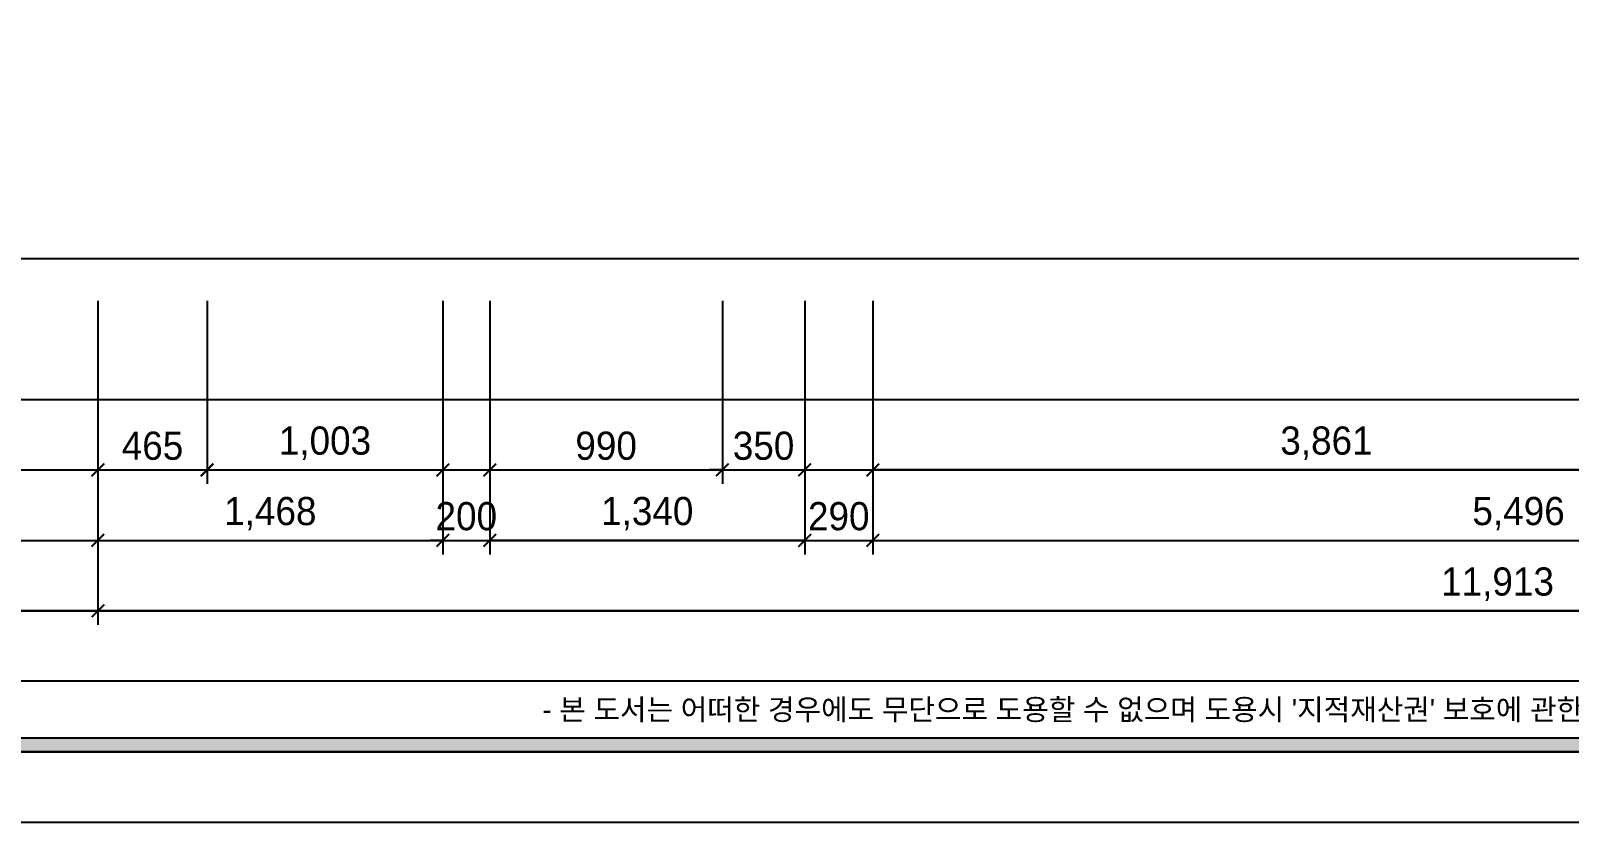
# Model space of a CAD drawing. Header units: millimetres. Extents: x 744 to 27144, y 914 to 19934.
# Drawn here: x 6442 to 12989, y 1514 to 4883 of the extents above; entities that cross this region are included whole.
import ezdxf
from ezdxf.enums import TextEntityAlignment as Align

# ---------------------------------------------------------------- set-up
doc = ezdxf.new("R2010")
doc.units = ezdxf.units.MM
doc.header["$LTSCALE"] = 10
for name, color, linetype in [('FORM(YOURNAME)-1', 1, 'Continuous'), ('FORM(YOURNAME)-11', 1, 'Continuous'), ('치수선', 5, 'Continuous')]:
    doc.layers.add(name, color=color, linetype=linetype)
doc.styles.add('YOURNAME', font='Dotum.ttf')
doc.dimstyles.new('YOURNAME-60', dxfattribs={"dimscale": 60, "dimtxt": 2, "dimasz": 0.9, "dimexe": 1, "dimexo": 3, "dimgap": 0.7, "dimtad": 1, "dimdec": 0, "dimzin": 0, "dimdsep": 46, "dimlunit": 6, "dimtxsty": 'YOURNAME', "dimblk": 'ARCHTICK', "dimcen": 0, "dimclrd": 1, "dimclre": 1, "dimclrt": 7, "dimadec": 0, "dimazin": 0, "dimtfac": 1, "dimtdec": 0, "dimtix": 1, "dimtmove": 2, "dimatfit": 3, "dimldrblk": 'ARCHTICK', "dimfxl": 1, "dimtolj": 1, "dimtzin": 0, "dimarcsym": 0})

# ---------------------------------------------------------------- blocks, each defined once
blk = doc.blocks.new('FORM-ELEVATION')
at = {"layer": 'FORM(YOURNAME)-11'}
h = blk.add_hatch(color=256, dxfattribs=at)
h.dxf.hatch_style = 1
h.paths.add_polyline_path([(-10309, 35708), (71691, 35708), (71691, 35508), (-10309, 35508)])
h.paths.add_polyline_path([(-10309, -21492), (71691, -21492), (71691, -21692), (-10309, -21692)])
at = {"layer": 'Defpoints', "color": 158}
blk.add_line((62481, -20692), (-10309, -20692), dxfattribs=at)
for points in [[(-10309, -21692), (71691, -21692), (71691, 35708), (-10309, 35708)], [(-8309, 33708), (61071, 33708), (61071, -19692), (-8309, -19692)]]:
    blk.add_lwpolyline(points, close=True, dxfattribs=at)
at = {"layer": 'FORM(YOURNAME)-11', "color": 250}
blk.add_lwpolyline([(-11309, -22692), (72691, -22692), (72691, 36708), (-11309, 36708)], close=True, dxfattribs=at)
at = {"layer": 'FORM(YOURNAME)-11'}
blk.add_lwpolyline([(-10309, -21492), (71691, -21492), (71691, -21692), (-10309, -21692)], close=True, dxfattribs=at)
at = {"layer": 'FORM(YOURNAME)-11', "color": 1, "style": 'YOURNAME'}
blk.add_text("- 본 도서는 어떠한 경우에도 무단으로 도용할 수 없으며 도용시 '지적재산권' 보호에 관한 법률에 의거, 법적 분쟁이 발생합니다.  또한 본 도서에 관한 모든 저작권은 당사에 있습니다. -", height=300, dxfattribs=at).set_placement((28146, -21092), align=Align.MIDDLE_CENTER)
at = {"layer": 'FORM(YOURNAME)-11', "color": 3, "style": 'YOURNAME'}
for tag, height, p in [('1', 451, (71041, -1219)), ('2', 451, (71041, -1863)), ('3', 451, (71041, -3150)), ('4', 451, (71041, -5081)), ('5', 515, (71041, -7398)), ('6', 515, (71041, -9650)), ('7', 515, (71041, -11903)), ('8', 515, (71041, -14155)), ('9', 515, (71041, -16408)), ('10', 515, (66791, -18596)), ('11', 515, (71041, -18660)), ('12', 515, (66791, -20848)), ('13', 515, (71041, -20848))]:
    blk.add_attdef(tag, text='', height=height, dxfattribs=at).set_placement(p, align=Align.MIDDLE_RIGHT)
blk = doc.blocks.new('_ArchTick')
at = {"color": 0, "linetype": 'ByBlock', "const_width": 0.15}
blk.add_lwpolyline([(-0.5, -0.5), (0.5, 0.5)], dxfattribs=at)
blk = doc.blocks.new('*D28')
at = {"layer": 'Defpoints', "color": 0, "transparency": 16777216}
for p in [(6727.4, 3914.1), (18640.4, 3914.1), (18640.4, 2414.1)]:
    blk.add_point(p, dxfattribs=at)
at = {"layer": '치수선', "color": 1, "lineweight": -2, "transparency": 16777216}
for p, q in [((6727.4, 3734.1), (6727.4, 2354.1)), ((18640.4, 3734.1), (18640.4, 2354.1)), ((6727.4, 2414.1), (18640.4, 2414.1))]:
    blk.add_line(p, q, dxfattribs=at)
at = {"layer": '치수선', "color": 1, "lineweight": -2, "transparency": 16777216, "xscale": 54, "yscale": 54, "zscale": 54, "rotation": 180}
blk.add_blockref('_ArchTick', (6727.4, 2414.1), dxfattribs=at)
at = {"layer": '치수선', "color": 1, "lineweight": -2, "transparency": 16777216, "xscale": 54, "yscale": 54, "zscale": 54}
blk.add_blockref('_ArchTick', (18640.4, 2414.1), dxfattribs=at)
at = {"layer": '치수선', "color": 7, "transparency": 16777216, "insert": (12683.9, 2527.7), "char_height": 120, "attachment_point": 5, "style": 'YOURNAME'}
blk.add_mtext('\\A1;11,913', dxfattribs=at)
blk = doc.blocks.new('*D33')
at = {"layer": 'Defpoints', "color": 0, "transparency": 16777216}
for p in [(10025.4, 3914.1), (15521.4, 3914.1), (15521.4, 2714.1)]:
    blk.add_point(p, dxfattribs=at)
at = {"layer": '치수선', "color": 1, "lineweight": -2, "transparency": 16777216}
for p, q in [((10025.4, 3734.1), (10025.4, 2654.1)), ((15521.4, 3734.1), (15521.4, 2654.1)), ((10025.4, 2714.1), (15521.4, 2714.1))]:
    blk.add_line(p, q, dxfattribs=at)
at = {"layer": '치수선', "color": 1, "lineweight": -2, "transparency": 16777216, "xscale": 54, "yscale": 54, "zscale": 54, "rotation": 180}
blk.add_blockref('_ArchTick', (10025.4, 2714.1), dxfattribs=at)
at = {"layer": '치수선', "color": 1, "lineweight": -2, "transparency": 16777216, "xscale": 54, "yscale": 54, "zscale": 54}
blk.add_blockref('_ArchTick', (15521.4, 2714.1), dxfattribs=at)
at = {"layer": '치수선', "color": 7, "transparency": 16777216, "insert": (12773.4, 2827.7), "char_height": 120, "attachment_point": 5, "style": 'YOURNAME'}
blk.add_mtext('\\A1;5,496', dxfattribs=at)
blk = doc.blocks.new('*D37')
at = {"layer": 'Defpoints', "color": 0, "transparency": 16777216}
for p in [(10025.4, 3914.1), (13886.4, 3914.1), (10025.4, 3014.1)]:
    blk.add_point(p, dxfattribs=at)
at = {"layer": '치수선', "color": 1, "lineweight": -2, "transparency": 16777216}
for p, q in [((10025.4, 3734.1), (10025.4, 2954.1)), ((13886.4, 3734.1), (13886.4, 2954.1)), ((13886.4, 3014.1), (10025.4, 3014.1))]:
    blk.add_line(p, q, dxfattribs=at)
at = {"layer": '치수선', "color": 1, "lineweight": -2, "transparency": 16777216, "xscale": 54, "yscale": 54, "zscale": 54, "rotation": 180}
blk.add_blockref('_ArchTick', (10025.4, 3014.1), dxfattribs=at)
at = {"layer": '치수선', "color": 1, "lineweight": -2, "transparency": 16777216, "xscale": 54, "yscale": 54, "zscale": 54}
blk.add_blockref('_ArchTick', (13886.4, 3014.1), dxfattribs=at)
at = {"layer": '치수선', "color": 7, "transparency": 16777216, "insert": (11955.9, 3127.7), "char_height": 120, "attachment_point": 5, "style": 'YOURNAME'}
blk.add_mtext('\\A1;3,861', dxfattribs=at)
blk = doc.blocks.new('*D38')
at = {"layer": 'Defpoints', "color": 0, "transparency": 16777216}
for p in [(8395.4, 3914.1), (9735.4, 3914.1), (8395.4, 2714.1)]:
    blk.add_point(p, dxfattribs=at)
at = {"layer": '치수선', "color": 1, "lineweight": -2, "transparency": 16777216}
for p, q in [((8395.4, 3734.1), (8395.4, 2654.1)), ((9735.4, 3734.1), (9735.4, 2654.1)), ((9735.4, 2714.1), (8395.4, 2714.1))]:
    blk.add_line(p, q, dxfattribs=at)
at = {"layer": '치수선', "color": 1, "lineweight": -2, "transparency": 16777216, "xscale": 54, "yscale": 54, "zscale": 54, "rotation": 180}
blk.add_blockref('_ArchTick', (8395.4, 2714.1), dxfattribs=at)
at = {"layer": '치수선', "color": 1, "lineweight": -2, "transparency": 16777216, "xscale": 54, "yscale": 54, "zscale": 54}
blk.add_blockref('_ArchTick', (9735.4, 2714.1), dxfattribs=at)
at = {"layer": '치수선', "color": 7, "transparency": 16777216, "insert": (9065.4, 2827.7), "char_height": 120, "attachment_point": 5, "style": 'YOURNAME'}
blk.add_mtext('\\A1;1,340', dxfattribs=at)
blk = doc.blocks.new('*D39')
at = {"layer": 'Defpoints', "color": 0, "transparency": 16777216}
for p in [(6727.4, 3914.1), (8195.4, 3914.1), (8195.4, 2714.1)]:
    blk.add_point(p, dxfattribs=at)
at = {"layer": '치수선', "color": 1, "lineweight": -2, "transparency": 16777216}
for p, q in [((6727.4, 3734.1), (6727.4, 2654.1)), ((8195.4, 3734.1), (8195.4, 2654.1)), ((6727.4, 2714.1), (8195.4, 2714.1))]:
    blk.add_line(p, q, dxfattribs=at)
at = {"layer": '치수선', "color": 1, "lineweight": -2, "transparency": 16777216, "xscale": 54, "yscale": 54, "zscale": 54, "rotation": 180}
blk.add_blockref('_ArchTick', (6727.4, 2714.1), dxfattribs=at)
at = {"layer": '치수선', "color": 1, "lineweight": -2, "transparency": 16777216, "xscale": 54, "yscale": 54, "zscale": 54}
blk.add_blockref('_ArchTick', (8195.4, 2714.1), dxfattribs=at)
at = {"layer": '치수선', "color": 7, "transparency": 16777216, "insert": (7461.4, 2827.7), "char_height": 120, "attachment_point": 5, "style": 'YOURNAME'}
blk.add_mtext('\\A1;1,468', dxfattribs=at)
blk = doc.blocks.new('*D40')
at = {"layer": 'Defpoints', "color": 0, "transparency": 16777216}
for p in [(7192.4, 3914.1), (8195.4, 3914.1), (8195.4, 3014.1)]:
    blk.add_point(p, dxfattribs=at)
at = {"layer": '치수선', "color": 1, "lineweight": -2, "transparency": 16777216}
for p, q in [((7192.4, 3734.1), (7192.4, 2954.1)), ((8195.4, 3734.1), (8195.4, 2954.1)), ((7192.4, 3014.1), (8195.4, 3014.1))]:
    blk.add_line(p, q, dxfattribs=at)
at = {"layer": '치수선', "color": 1, "lineweight": -2, "transparency": 16777216, "xscale": 54, "yscale": 54, "zscale": 54, "rotation": 180}
blk.add_blockref('_ArchTick', (7192.4, 3014.1), dxfattribs=at)
at = {"layer": '치수선', "color": 1, "lineweight": -2, "transparency": 16777216, "xscale": 54, "yscale": 54, "zscale": 54}
blk.add_blockref('_ArchTick', (8195.4, 3014.1), dxfattribs=at)
at = {"layer": '치수선', "color": 7, "transparency": 16777216, "insert": (7693.9, 3127.7), "char_height": 120, "attachment_point": 5, "style": 'YOURNAME'}
blk.add_mtext('\\A1;1,003', dxfattribs=at)
blk = doc.blocks.new('*D41')
at = {"layer": 'Defpoints', "color": 0, "transparency": 16777216}
for p in [(6727.4, 3914.1), (7192.4, 3914.1), (7192.4, 3014.1)]:
    blk.add_point(p, dxfattribs=at)
at = {"layer": '치수선', "color": 1, "lineweight": -2, "transparency": 16777216}
for p, q in [((6727.4, 3734.1), (6727.4, 2954.1)), ((7192.4, 3734.1), (7192.4, 2954.1)), ((6727.4, 3014.1), (7192.4, 3014.1))]:
    blk.add_line(p, q, dxfattribs=at)
at = {"layer": '치수선', "color": 1, "lineweight": -2, "transparency": 16777216, "xscale": 54, "yscale": 54, "zscale": 54, "rotation": 180}
blk.add_blockref('_ArchTick', (6727.4, 3014.1), dxfattribs=at)
at = {"layer": '치수선', "color": 1, "lineweight": -2, "transparency": 16777216, "xscale": 54, "yscale": 54, "zscale": 54}
blk.add_blockref('_ArchTick', (7192.4, 3014.1), dxfattribs=at)
at = {"layer": '치수선', "color": 7, "transparency": 16777216, "insert": (6959.9, 3116.2), "char_height": 120, "attachment_point": 5, "style": 'YOURNAME'}
blk.add_mtext('\\A1;465', dxfattribs=at)
blk = doc.blocks.new('*D42')
at = {"layer": 'Defpoints', "color": 0, "transparency": 16777216}
for p in [(8195.4, 3914.1), (8395.4, 3914.1), (8395.4, 2714.1)]:
    blk.add_point(p, dxfattribs=at)
at = {"layer": '치수선', "color": 1, "lineweight": -2, "transparency": 16777216}
for p, q in [((8195.4, 3734.1), (8195.4, 2654.1)), ((8395.4, 3734.1), (8395.4, 2654.1)), ((8195.4, 2714.1), (8141.4, 2714.1)), ((8195.4, 2714.1), (8395.4, 2714.1)), ((8395.4, 2714.1), (8449.4, 2714.1))]:
    blk.add_line(p, q, dxfattribs=at)
at = {"layer": '치수선', "color": 1, "lineweight": -2, "transparency": 16777216, "xscale": 54, "yscale": 54, "zscale": 54}
blk.add_blockref('_ArchTick', (8195.4, 2714.1), dxfattribs=at)
at = {"layer": '치수선', "color": 1, "lineweight": -2, "transparency": 16777216, "xscale": 54, "yscale": 54, "zscale": 54, "rotation": 180}
blk.add_blockref('_ArchTick', (8395.4, 2714.1), dxfattribs=at)
at = {"layer": '치수선', "color": 7, "transparency": 16777216, "insert": (8295.4, 2816.2), "char_height": 120, "attachment_point": 5, "style": 'YOURNAME'}
blk.add_mtext('\\A1;200', dxfattribs=at)
blk = doc.blocks.new('*D43')
at = {"layer": 'Defpoints', "color": 0, "transparency": 16777216}
for p in [(9735.4, 3914.1), (10025.4, 3914.1), (10025.4, 2714.1)]:
    blk.add_point(p, dxfattribs=at)
at = {"layer": '치수선', "color": 1, "lineweight": -2, "transparency": 16777216}
for p, q in [((9735.4, 3734.1), (9735.4, 2654.1)), ((10025.4, 3734.1), (10025.4, 2654.1)), ((9735.4, 2714.1), (9681.4, 2714.1)), ((9735.4, 2714.1), (10025.4, 2714.1)), ((10025.4, 2714.1), (10079.4, 2714.1))]:
    blk.add_line(p, q, dxfattribs=at)
at = {"layer": '치수선', "color": 1, "lineweight": -2, "transparency": 16777216, "xscale": 54, "yscale": 54, "zscale": 54}
blk.add_blockref('_ArchTick', (9735.4, 2714.1), dxfattribs=at)
at = {"layer": '치수선', "color": 1, "lineweight": -2, "transparency": 16777216, "xscale": 54, "yscale": 54, "zscale": 54, "rotation": 180}
blk.add_blockref('_ArchTick', (10025.4, 2714.1), dxfattribs=at)
at = {"layer": '치수선', "color": 7, "transparency": 16777216, "insert": (9880.4, 2816.2), "char_height": 120, "attachment_point": 5, "style": 'YOURNAME'}
blk.add_mtext('\\A1;290', dxfattribs=at)
blk = doc.blocks.new('*D69')
at = {"layer": 'Defpoints', "color": 0, "transparency": 16777216}
for p in [(8395.4, 3914.1), (9385.4, 3914.1), (9385.4, 3014.1)]:
    blk.add_point(p, dxfattribs=at)
at = {"layer": '치수선', "color": 1, "lineweight": -2, "transparency": 16777216}
for p, q in [((8395.4, 3734.1), (8395.4, 2954.1)), ((9385.4, 3734.1), (9385.4, 2954.1)), ((8395.4, 3014.1), (9385.4, 3014.1))]:
    blk.add_line(p, q, dxfattribs=at)
at = {"layer": '치수선', "color": 1, "lineweight": -2, "transparency": 16777216, "xscale": 54, "yscale": 54, "zscale": 54, "rotation": 180}
blk.add_blockref('_ArchTick', (8395.4, 3014.1), dxfattribs=at)
at = {"layer": '치수선', "color": 1, "lineweight": -2, "transparency": 16777216, "xscale": 54, "yscale": 54, "zscale": 54}
blk.add_blockref('_ArchTick', (9385.4, 3014.1), dxfattribs=at)
at = {"layer": '치수선', "color": 7, "transparency": 16777216, "insert": (8890.4, 3116.2), "char_height": 120, "attachment_point": 5, "style": 'YOURNAME'}
blk.add_mtext('\\A1;990', dxfattribs=at)
blk = doc.blocks.new('*D70')
at = {"layer": 'Defpoints', "color": 0, "transparency": 16777216}
for p in [(9385.4, 3914.1), (9735.4, 3914.1), (9735.4, 3014.1)]:
    blk.add_point(p, dxfattribs=at)
at = {"layer": '치수선', "color": 1, "lineweight": -2, "transparency": 16777216}
for p, q in [((9385.4, 3734.1), (9385.4, 2954.1)), ((9735.4, 3734.1), (9735.4, 2954.1)), ((9385.4, 3014.1), (9331.4, 3014.1)), ((9385.4, 3014.1), (9735.4, 3014.1)), ((9735.4, 3014.1), (9789.4, 3014.1))]:
    blk.add_line(p, q, dxfattribs=at)
at = {"layer": '치수선', "color": 1, "lineweight": -2, "transparency": 16777216, "xscale": 54, "yscale": 54, "zscale": 54}
blk.add_blockref('_ArchTick', (9385.4, 3014.1), dxfattribs=at)
at = {"layer": '치수선', "color": 1, "lineweight": -2, "transparency": 16777216, "xscale": 54, "yscale": 54, "zscale": 54, "rotation": 180}
blk.add_blockref('_ArchTick', (9735.4, 3014.1), dxfattribs=at)
at = {"layer": '치수선', "color": 7, "transparency": 16777216, "insert": (9560.4, 3116.2), "char_height": 120, "attachment_point": 5, "style": 'YOURNAME'}
blk.add_mtext('\\A1;350', dxfattribs=at)

msp = doc.modelspace()

# ---------------------------------------------------------------- linework, layer by layer
at = {"layer": 'Defpoints'}
for points in [[(23058.1, 18434.1), (2244.1, 18434.1), (2244.1, 2414.1), (23058.1, 2414.1)], [(22758.1, 18134.1), (2544.1, 18134.1), (2544.1, 2714.1), (22758.1, 2714.1)], [(22458.1, 17834.1), (2844.1, 17834.1), (2844.1, 3014.1), (22458.1, 3014.1)], [(22158.1, 17534.1), (3144.1, 17534.1), (3144.1, 3314.1), (22158.1, 3314.1)], [(21558.1, 16934.1), (3744.1, 16934.1), (3744.1, 3914.1), (21558.1, 3914.1)]]:
    msp.add_lwpolyline(points, close=True, dxfattribs=at)

# ---------------------------------------------------------------- block references
at = {"layer": 'FORM(YOURNAME)-1', "xscale": 0.3, "yscale": 0.3, "zscale": 0.3}
msp.add_blockref('FORM-ELEVATION', (4736.6, 8321.6), dxfattribs=at)

# ---------------------------------------------------------------- dimensions: what is measured, and where the dimension line sits
at = {"layer": '치수선'}
for base, p1, p2, picture, middle in [((18640.4, 2414.1), (6727.4, 3914.1), (18640.4, 3914.1), '*D28', (12683.9, 2527.7)), ((8195.4, 2714.1), (6727.4, 3914.1), (8195.4, 3914.1), '*D39', (7461.4, 2827.7)), ((7192.4, 3014.1), (6727.4, 3914.1), (7192.4, 3914.1), '*D41', (6959.9, 3116.2)), ((8195.4, 3014.1), (7192.4, 3914.1), (8195.4, 3914.1), '*D40', (7693.9, 3127.7)), ((8395.4, 2714.1), (8195.4, 3914.1), (8395.4, 3914.1), '*D42', (8295.4, 2816.2)), ((8395.4, 2714.1), (9735.4, 3914.1), (8395.4, 3914.1), '*D38', (9065.4, 2827.7)), ((9385.4, 3014.1), (8395.4, 3914.1), (9385.4, 3914.1), '*D69', (8890.4, 3116.2)), ((9735.4, 3014.1), (9385.4, 3914.1), (9735.4, 3914.1), '*D70', (9560.4, 3116.2)), ((10025.4, 2714.1), (9735.4, 3914.1), (10025.4, 3914.1), '*D43', (9880.4, 2816.2)), ((15521.4, 2714.1), (10025.4, 3914.1), (15521.4, 3914.1), '*D33', (12773.4, 2827.7)), ((10025.4, 3014.1), (13886.4, 3914.1), (10025.4, 3914.1), '*D37', (11955.9, 3127.7))]:
    dim = msp.add_linear_dim(base=base, p1=p1, p2=p2, dimstyle='YOURNAME-60', dxfattribs=at)
    dim.commit()
    dim.dimension.update_dxf_attribs({"geometry": picture, "text_midpoint": middle})

doc.saveas('drawing.dxf')
